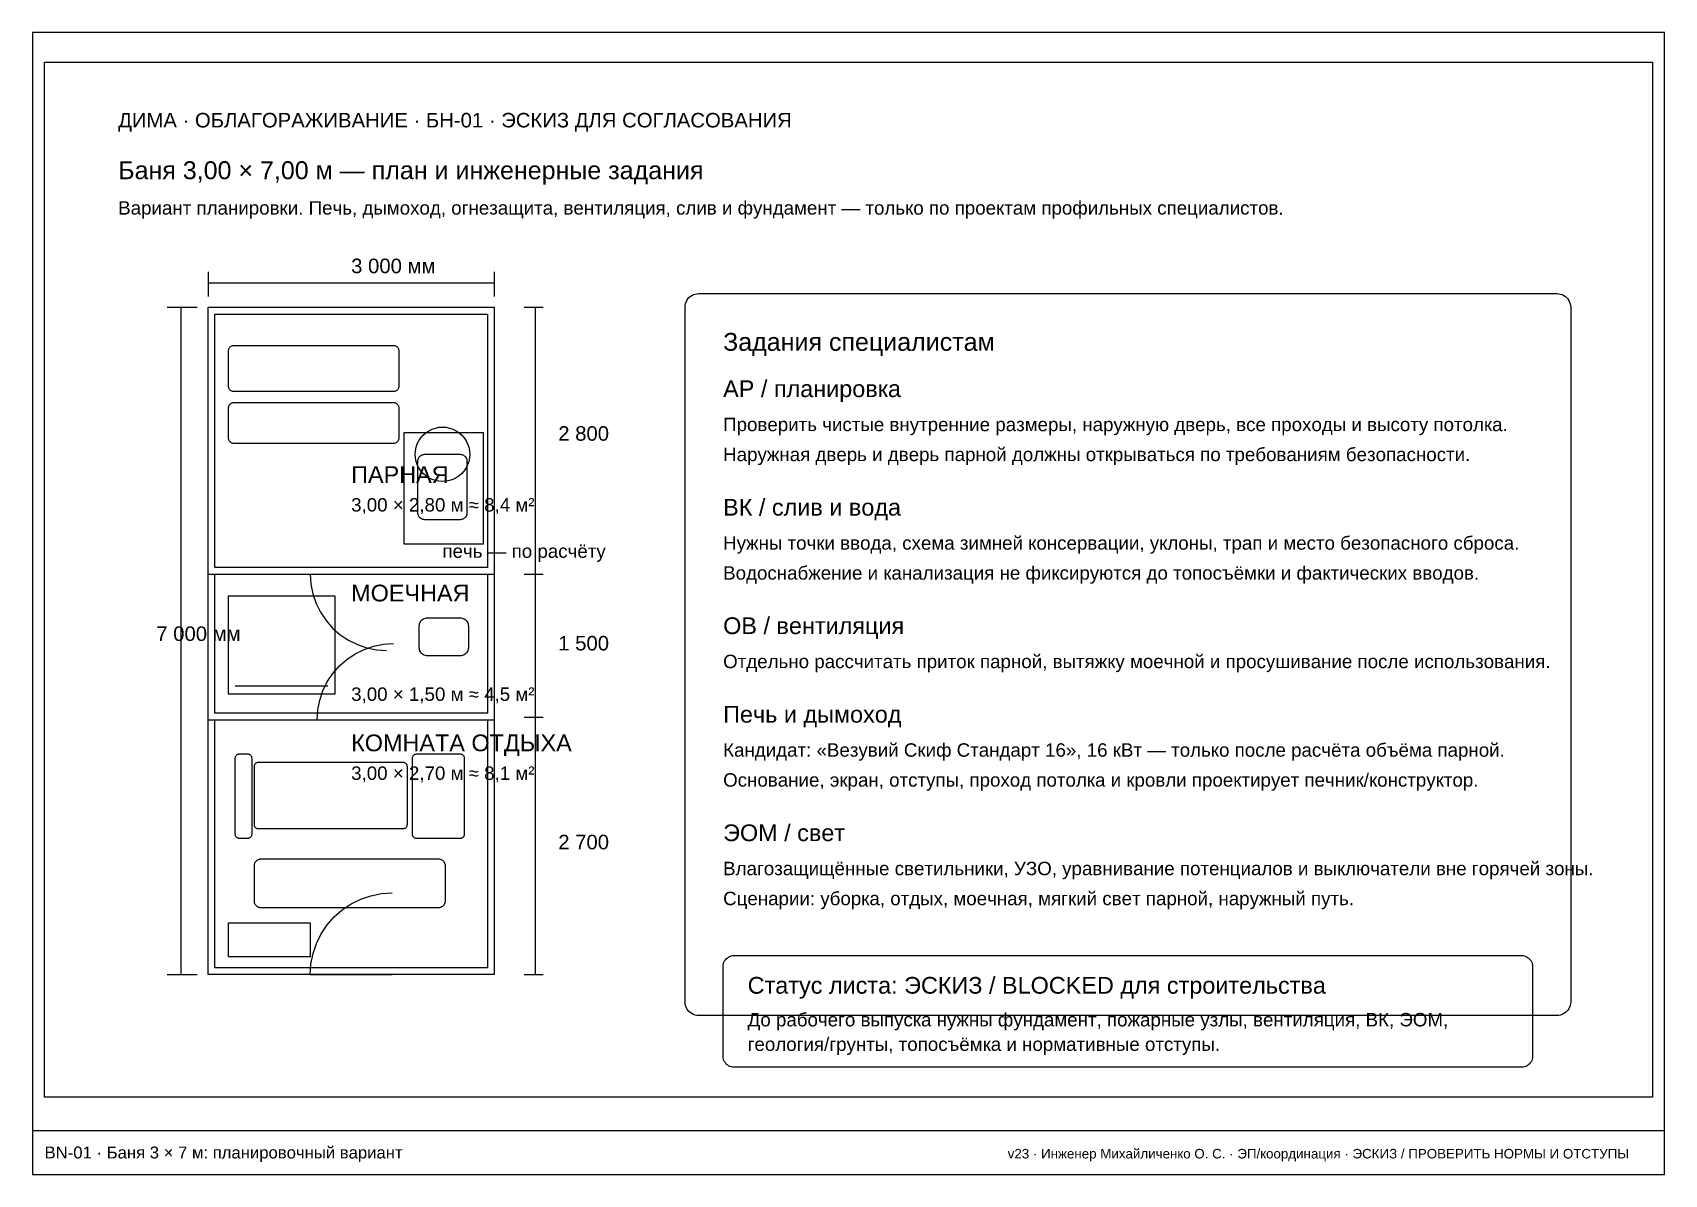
# Paper-space layout 'BN-01' of a CAD drawing. Header units: millimetres. Extents: x 5 to 415, y 5 to 292.
import ezdxf

# ---------------------------------------------------------------- set-up
doc = ezdxf.new("R2010")
doc.units = ezdxf.units.MM
for name, color, linetype in [('A-DIMS', 1, 'Continuous'), ('A-FRAME', 7, 'Continuous'), ('A-OBJECT', 8, 'Continuous'), ('A-TEXT', 7, 'Continuous'), ('A-WALL', 7, 'Continuous')]:
    doc.layers.add(name, color=color, linetype=linetype)
doc.styles.add('ARIAL', font='arial.ttf')

psp = doc.layouts.new('BN-01')

# ---------------------------------------------------------------- linework, layer by layer
at = {"layer": 'A-DIMS'}
for points in [[(49.08, 229.14), (120.98, 229.14)], [(42.24, 222.97), (42.24, 55.21)], [(131.25, 222.97), (131.25, 155.87)], [(131.25, 155.87), (131.25, 119.92)], [(131.25, 119.92), (131.25, 55.21)]]:
    psp.add_lwpolyline(points, dxfattribs=at)
at = {"layer": 'A-FRAME'}
psp.add_line((5, 16), (415, 16), dxfattribs=at)
psp.add_lwpolyline([(5, 5), (415, 5), (415, 292), (5, 292)], close=True, dxfattribs=at)
at = {"layer": 'A-OBJECT'}
for points in [[(8, 284.6), (412, 284.6), (412, 24.4), (8, 24.4), (8, 284.6)], [(172.34, 226.4), (388.03, 226.4), (388.48, 226.37), (388.92, 226.28), (389.34, 226.14), (389.75, 225.94), (390.12, 225.69), (390.45, 225.4), (390.75, 225.06), (391, 224.69), (391.2, 224.28), (391.34, 223.86), (391.43, 223.42), (391.46, 222.97), (391.46, 48.36), (391.43, 47.92), (391.34, 47.48), (391.2, 47.05), (391, 46.65), (390.75, 46.28), (390.45, 45.94), (390.12, 45.65), (389.75, 45.4), (389.34, 45.2), (388.92, 45.06), (388.48, 44.97), (388.03, 44.94), (172.34, 44.94), (171.89, 44.97), (171.45, 45.06), (171.03, 45.2), (170.63, 45.4), (170.25, 45.65), (169.92, 45.94), (169.62, 46.28), (169.37, 46.65), (169.18, 47.05), (169.03, 47.48), (168.94, 47.92), (168.92, 48.36), (168.92, 222.97), (168.94, 223.42), (169.03, 223.86), (169.18, 224.28), (169.37, 224.69), (169.62, 225.06), (169.92, 225.4), (170.25, 225.69), (170.63, 225.94), (171.03, 226.14), (171.45, 226.28), (171.89, 226.37), (172.34, 226.4), (172.34, 226.4)], [(50.8, 221.26), (119.27, 221.26), (119.27, 157.58), (50.8, 157.58), (50.8, 221.26)], [(55.59, 213.39), (95.65, 213.39), (95.83, 213.38), (96, 213.34), (96.17, 213.28), (96.33, 213.2), (96.48, 213.11), (96.62, 212.99), (96.73, 212.85), (96.83, 212.7), (96.91, 212.54), (96.97, 212.37), (97.01, 212.2), (97.02, 212.02), (97.02, 203.12), (97.01, 202.94), (96.97, 202.76), (96.91, 202.59), (96.83, 202.43), (96.73, 202.28), (96.62, 202.15), (96.48, 202.03), (96.33, 201.93), (96.17, 201.85), (96, 201.79), (95.83, 201.76), (95.65, 201.75), (55.59, 201.75), (55.41, 201.76), (55.24, 201.79), (55.07, 201.85), (54.91, 201.93), (54.76, 202.03), (54.62, 202.15), (54.5, 202.28), (54.4, 202.43), (54.32, 202.59), (54.27, 202.76), (54.23, 202.94), (54.22, 203.12), (54.22, 212.02), (54.23, 212.2), (54.27, 212.37), (54.32, 212.54), (54.4, 212.7), (54.5, 212.85), (54.62, 212.99), (54.76, 213.11), (54.91, 213.2), (55.07, 213.28), (55.24, 213.34), (55.41, 213.38), (55.59, 213.39), (55.59, 213.39)], [(55.59, 199.01), (95.65, 199.01), (95.83, 199), (96, 198.96), (96.17, 198.9), (96.33, 198.82), (96.48, 198.73), (96.62, 198.61), (96.73, 198.47), (96.83, 198.32), (96.91, 198.16), (96.97, 197.99), (97.01, 197.82), (97.02, 197.64), (97.02, 190.11), (97.01, 189.93), (96.97, 189.75), (96.91, 189.58), (96.83, 189.42), (96.73, 189.27), (96.62, 189.14), (96.48, 189.02), (96.33, 188.92), (96.17, 188.84), (96, 188.78), (95.83, 188.75), (95.65, 188.74), (55.59, 188.74), (55.41, 188.75), (55.24, 188.78), (55.07, 188.84), (54.91, 188.92), (54.76, 189.02), (54.62, 189.14), (54.5, 189.27), (54.4, 189.42), (54.32, 189.58), (54.27, 189.75), (54.23, 189.93), (54.22, 190.11), (54.22, 197.64), (54.23, 197.82), (54.27, 197.99), (54.32, 198.16), (54.4, 198.32), (54.5, 198.47), (54.62, 198.61), (54.76, 198.73), (54.91, 198.82), (55.07, 198.9), (55.24, 198.96), (55.41, 199), (55.59, 199.01), (55.59, 199.01)], [(114.82, 186), (114.76, 185.1), (114.59, 184.23), (114.3, 183.38), (113.9, 182.57), (113.41, 181.83), (112.81, 181.16), (112.14, 180.57), (111.4, 180.07), (110.59, 179.67), (109.75, 179.38), (108.87, 179.21), (107.97, 179.15), (107.08, 179.21), (106.2, 179.38), (105.35, 179.67), (104.55, 180.07), (103.8, 180.57), (103.13, 181.16), (102.54, 181.83), (102.04, 182.57), (101.65, 183.38), (101.36, 184.23), (101.18, 185.1), (101.13, 186), (101.18, 186.89), (101.36, 187.77), (101.65, 188.62), (102.04, 189.42), (102.54, 190.17), (103.13, 190.84), (103.8, 191.43), (104.55, 191.93), (105.35, 192.32), (106.2, 192.61), (107.08, 192.79), (107.97, 192.85), (108.87, 192.79), (109.75, 192.61), (110.59, 192.32), (111.4, 191.93), (112.14, 191.43), (112.81, 190.84), (113.41, 190.17), (113.9, 189.42), (114.3, 188.62), (114.59, 187.77), (114.76, 186.89), (114.82, 186), (114.82, 186)], [(103.52, 186), (112.42, 186), (112.65, 185.98), (112.87, 185.94), (113.08, 185.87), (113.28, 185.77), (113.47, 185.64), (113.63, 185.5), (113.78, 185.33), (113.91, 185.14), (114.01, 184.94), (114.08, 184.73), (114.12, 184.51), (114.14, 184.29), (114.14, 171.28), (114.12, 171.05), (114.08, 170.83), (114.01, 170.62), (113.91, 170.42), (113.78, 170.23), (113.63, 170.07), (113.47, 169.92), (113.28, 169.79), (113.08, 169.69), (112.87, 169.62), (112.65, 169.58), (112.42, 169.56), (103.52, 169.56), (103.3, 169.58), (103.08, 169.62), (102.87, 169.69), (102.67, 169.79), (102.48, 169.92), (102.31, 170.07), (102.16, 170.23), (102.04, 170.42), (101.94, 170.62), (101.87, 170.83), (101.82, 171.05), (101.81, 171.28), (101.81, 184.29), (101.82, 184.51), (101.87, 184.73), (101.94, 184.94), (102.04, 185.14), (102.16, 185.33), (102.31, 185.5), (102.48, 185.64), (102.67, 185.77), (102.87, 185.87), (103.08, 185.94), (103.3, 185.98), (103.52, 186), (103.52, 186)], [(50.8, 155.87), (119.27, 155.87), (119.27, 120.95), (50.8, 120.95), (50.8, 155.87)], [(54.22, 150.39), (80.93, 150.39), (80.93, 125.74), (54.22, 125.74), (54.22, 150.39)], [(104.21, 144.91), (112.42, 144.91), (112.69, 144.9), (112.96, 144.84), (113.21, 144.76), (113.45, 144.64), (113.67, 144.49), (113.88, 144.31), (114.05, 144.11), (114.2, 143.89), (114.32, 143.65), (114.41, 143.39), (114.46, 143.13), (114.48, 142.86), (114.48, 137.38), (114.46, 137.11), (114.41, 136.85), (114.32, 136.6), (114.2, 136.35), (114.05, 136.13), (113.88, 135.93), (113.67, 135.75), (113.45, 135.6), (113.21, 135.48), (112.96, 135.4), (112.69, 135.34), (112.42, 135.33), (104.21, 135.33), (103.94, 135.34), (103.68, 135.4), (103.42, 135.48), (103.18, 135.6), (102.96, 135.75), (102.75, 135.93), (102.58, 136.13), (102.43, 136.35), (102.31, 136.6), (102.22, 136.85), (102.17, 137.11), (102.15, 137.38), (102.15, 142.86), (102.17, 143.13), (102.22, 143.39), (102.31, 143.65), (102.43, 143.89), (102.58, 144.11), (102.75, 144.31), (102.96, 144.49), (103.18, 144.64), (103.42, 144.76), (103.68, 144.84), (103.94, 144.9), (104.21, 144.91), (104.21, 144.91)], [(50.8, 119.24), (119.27, 119.24), (119.27, 56.92), (50.8, 56.92), (50.8, 119.24)], [(56.96, 110.68), (59.01, 110.68), (59.15, 110.67), (59.28, 110.64), (59.41, 110.6), (59.53, 110.54), (59.64, 110.46), (59.74, 110.38), (59.83, 110.27), (59.9, 110.16), (59.96, 110.04), (60.01, 109.91), (60.03, 109.78), (60.04, 109.65), (60.04, 90.48), (60.03, 90.34), (60.01, 90.21), (59.96, 90.08), (59.9, 89.96), (59.83, 89.85), (59.74, 89.75), (59.64, 89.66), (59.53, 89.59), (59.41, 89.53), (59.28, 89.48), (59.15, 89.46), (59.01, 89.45), (56.96, 89.45), (56.83, 89.46), (56.69, 89.48), (56.57, 89.53), (56.45, 89.59), (56.33, 89.66), (56.23, 89.75), (56.14, 89.85), (56.07, 89.96), (56.01, 90.08), (55.97, 90.21), (55.94, 90.34), (55.93, 90.48), (55.93, 109.65), (55.94, 109.78), (55.97, 109.91), (56.01, 110.04), (56.07, 110.16), (56.14, 110.27), (56.23, 110.38), (56.33, 110.46), (56.45, 110.54), (56.57, 110.6), (56.69, 110.64), (56.83, 110.67), (56.96, 110.68), (56.96, 110.68)], [(61.75, 108.62), (98.04, 108.62), (98.18, 108.61), (98.31, 108.59), (98.44, 108.54), (98.56, 108.48), (98.67, 108.41), (98.77, 108.32), (98.86, 108.22), (98.93, 108.11), (98.99, 107.99), (99.04, 107.86), (99.06, 107.73), (99.07, 107.59), (99.07, 92.87), (99.06, 92.74), (99.04, 92.61), (98.99, 92.48), (98.93, 92.36), (98.86, 92.25), (98.77, 92.15), (98.67, 92.06), (98.56, 91.98), (98.44, 91.92), (98.31, 91.88), (98.18, 91.85), (98.04, 91.85), (61.75, 91.85), (61.62, 91.85), (61.49, 91.88), (61.36, 91.92), (61.24, 91.98), (61.13, 92.06), (61.03, 92.15), (60.94, 92.25), (60.86, 92.36), (60.8, 92.48), (60.76, 92.61), (60.73, 92.74), (60.73, 92.87), (60.73, 107.59), (60.73, 107.73), (60.76, 107.86), (60.8, 107.99), (60.86, 108.11), (60.94, 108.22), (61.03, 108.32), (61.13, 108.41), (61.24, 108.48), (61.36, 108.54), (61.49, 108.59), (61.62, 108.61), (61.75, 108.62), (61.75, 108.62)], [(101.47, 110.68), (112.42, 110.68), (112.56, 110.67), (112.69, 110.64), (112.82, 110.6), (112.94, 110.54), (113.05, 110.46), (113.15, 110.38), (113.24, 110.27), (113.31, 110.16), (113.37, 110.04), (113.42, 109.91), (113.44, 109.78), (113.45, 109.65), (113.45, 90.48), (113.44, 90.34), (113.42, 90.21), (113.37, 90.08), (113.31, 89.96), (113.24, 89.85), (113.15, 89.75), (113.05, 89.66), (112.94, 89.59), (112.82, 89.53), (112.69, 89.48), (112.56, 89.46), (112.42, 89.45), (101.47, 89.45), (101.33, 89.46), (101.2, 89.48), (101.07, 89.53), (100.95, 89.59), (100.84, 89.66), (100.74, 89.75), (100.65, 89.85), (100.58, 89.96), (100.52, 90.08), (100.48, 90.21), (100.45, 90.34), (100.44, 90.48), (100.44, 109.65), (100.45, 109.78), (100.48, 109.91), (100.52, 110.04), (100.58, 110.16), (100.65, 110.27), (100.74, 110.38), (100.84, 110.46), (100.95, 110.54), (101.07, 110.6), (101.2, 110.64), (101.33, 110.67), (101.47, 110.68), (101.47, 110.68)], [(62.44, 84.31), (106.95, 84.31), (107.17, 84.3), (107.39, 84.26), (107.6, 84.18), (107.8, 84.08), (107.99, 83.96), (108.16, 83.81), (108.3, 83.64), (108.43, 83.46), (108.53, 83.26), (108.6, 83.04), (108.64, 82.83), (108.66, 82.6), (108.66, 73.7), (108.64, 73.48), (108.6, 73.26), (108.53, 73.04), (108.43, 72.84), (108.3, 72.66), (108.16, 72.49), (107.99, 72.34), (107.8, 72.22), (107.6, 72.12), (107.39, 72.05), (107.17, 72), (106.95, 71.99), (62.44, 71.99), (62.21, 72), (61.99, 72.05), (61.78, 72.12), (61.58, 72.22), (61.4, 72.34), (61.23, 72.49), (61.08, 72.66), (60.95, 72.84), (60.86, 73.04), (60.78, 73.26), (60.74, 73.48), (60.73, 73.7), (60.73, 82.6), (60.74, 82.83), (60.78, 83.04), (60.86, 83.26), (60.95, 83.46), (61.08, 83.64), (61.23, 83.81), (61.4, 83.96), (61.58, 84.08), (61.78, 84.18), (61.99, 84.26), (62.21, 84.3), (62.44, 84.31), (62.44, 84.31)], [(54.22, 68.22), (74.76, 68.22), (74.76, 59.66), (54.22, 59.66), (54.22, 68.22)], [(181.24, 60.01), (379.13, 60.01), (379.49, 59.98), (379.84, 59.91), (380.18, 59.8), (380.5, 59.64), (380.8, 59.44), (381.07, 59.2), (381.31, 58.93), (381.5, 58.64), (381.66, 58.31), (381.78, 57.98), (381.85, 57.62), (381.87, 57.27), (381.87, 34.67), (381.85, 34.31), (381.78, 33.96), (381.66, 33.62), (381.5, 33.3), (381.31, 33), (381.07, 32.73), (380.8, 32.5), (380.5, 32.3), (380.18, 32.14), (379.84, 32.02), (379.49, 31.95), (379.13, 31.93), (181.24, 31.93), (180.88, 31.95), (180.53, 32.02), (180.19, 32.14), (179.87, 32.3), (179.57, 32.5), (179.3, 32.73), (179.07, 33), (178.87, 33.3), (178.71, 33.62), (178.6, 33.96), (178.53, 34.31), (178.5, 34.67), (178.5, 57.27), (178.53, 57.62), (178.6, 57.98), (178.71, 58.31), (178.87, 58.64), (179.07, 58.93), (179.3, 59.2), (179.57, 59.44), (179.87, 59.64), (180.19, 59.8), (180.53, 59.91), (180.88, 59.98), (181.24, 60.01), (181.24, 60.01)]]:
    psp.add_lwpolyline(points, close=True, dxfattribs=at)
for points in [[(49.08, 231.88), (49.08, 225.71)], [(120.98, 231.88), (120.98, 225.71)], [(38.81, 222.97), (46.35, 222.97)], [(128.52, 222.97), (133.31, 222.97)], [(49.08, 155.87), (120.98, 155.87)], [(128.52, 155.87), (133.31, 155.87)], [(128.52, 155.87), (133.31, 155.87)], [(55.93, 127.79), (79.21, 127.79)], [(49.08, 119.24), (120.98, 119.24)], [(128.52, 119.92), (133.31, 119.92)], [(128.52, 119.92), (133.31, 119.92)], [(38.81, 55.21), (46.35, 55.21)], [(128.52, 55.21), (133.31, 55.21)]]:
    psp.add_lwpolyline(points, dxfattribs=at)
at = {"layer": 'A-WALL'}
for points in [[(49.08, 222.97), (120.98, 222.97), (120.98, 55.21), (49.08, 55.21), (49.08, 222.97)], [(98.39, 191.48), (118.24, 191.48), (118.24, 163.4), (98.39, 163.4), (98.39, 191.48)]]:
    psp.add_lwpolyline(points, close=True, dxfattribs=at)
for points in [[(74.76, 155.87), (93.94, 155.87)], [(74.76, 155.87), (74.93, 153.37), (75.42, 150.91), (76.22, 148.53), (77.33, 146.28), (78.72, 144.2), (80.38, 142.31), (82.26, 140.66), (84.35, 139.27), (86.6, 138.16), (88.97, 137.35), (91.43, 136.86), (93.94, 136.7)], [(76.47, 119.24), (76.64, 121.74), (77.13, 124.2), (77.93, 126.57), (79.04, 128.82), (80.44, 130.91), (82.09, 132.79), (83.98, 134.45), (86.06, 135.84), (88.31, 136.95), (90.69, 137.76), (93.14, 138.24), (95.65, 138.41)], [(76.47, 119.24), (95.65, 119.24)], [(74.76, 55.21), (74.94, 57.89), (75.46, 60.53), (76.33, 63.07), (77.51, 65.48), (79.01, 67.72), (80.78, 69.74), (82.8, 71.51), (85.03, 73), (87.44, 74.19), (89.99, 75.05), (92.62, 75.58), (95.31, 75.75)], [(74.76, 55.21), (95.31, 55.21)]]:
    psp.add_lwpolyline(points, dxfattribs=at)

# ---------------------------------------------------------------- texts
at = {"layer": 'A-DIMS', "style": 'ARIAL'}
psp.add_text('v23 · Инженер Михайличенко О. С. · ЭП/координация · ЭСКИЗ / ПРОВЕРИТЬ НОРМЫ И ОТСТУПЫ', height=2.4, dxfattribs=at).set_placement((250, 9))
at = {"layer": 'A-TEXT', "style": 'ARIAL'}
for s, height, p in [('ДИМА · ОБЛАГОРАЖИВАНИЕ · БН-01 · ЭСКИЗ ДЛЯ СОГЛАСОВАНИЯ', 3.6497, (26.49, 268.17)), ('Баня 3,00 × 7,00 м — план и инженерные задания', 4.5, (26.49, 255.16)), ('Вариант планировки. Печь, дымоход, огнезащита, вентиляция, слив и фундамент — только по проектам профильных специалистов.', 3.36895, (26.49, 246.26)), ('3 000 мм', 3.65, (85.03, 231.53)), ('Задания специалистам', 4.5, (178.5, 212.02)), ('АР / планировка', 4.2112, (178.5, 200.38)), ('2 800', 3.65, (137.07, 189.42)), ('Проверить чистые внутренние размеры, наружную дверь, все проходы и высоту потолка.', 3.3689, (178.5, 191.82)), ('Наружная дверь и дверь парной должны открываться по требованиям безопасности.', 3.3689, (178.5, 184.29)), ('ПАРНАЯ', 4.211, (85.03, 178.81)), ('3,00 × 2,80 м ≈ 8,4 м²', 3.3689, (85.03, 171.62)), ('ВК / слив и вода', 4.2112, (178.5, 170.59)), ('Нужны точки ввода, схема зимней консервации, уклоны, трап и место безопасного сброса.', 3.3689, (178.5, 162.03)), ('печь — по расчёту', 3.3689, (107.97, 159.98)), ('Водоснабжение и канализация не фиксируются до топосъёмки и фактических вводов.', 3.3689, (178.5, 154.5)), ('МОЕЧНАЯ', 4.211, (85.03, 149.02)), ('ОВ / вентиляция', 4.2112, (178.5, 140.81)), ('7 000 мм', 3.65, (36.07, 139.09)), ('1 500', 3.65, (137.07, 136.7)), ('Отдельно рассчитать приток парной, вытяжку моечной и просушивание после использования.', 3.3689, (178.5, 132.25)), ('3,00 × 1,50 м ≈ 4,5 м²', 3.3689, (85.03, 124.03)), ('Печь и дымоход', 4.2112, (178.5, 118.55)), ('КОМНАТА ОТДЫХА', 4.2112, (85.03, 111.36)), ('Кандидат: «Везувий Скиф Стандарт 16», 16 кВт — только после расчёта объёма парной.', 3.3689, (178.5, 109.99)), ('3,00 × 2,70 м ≈ 8,1 м²', 3.3689, (85.03, 104.17)), ('Основание, экран, отступы, проход потолка и кровли проектирует печник/конструктор.', 3.3689, (178.5, 102.46)), ('2 700', 3.65, (137.07, 86.71)), ('ЭОМ / свет', 4.211, (178.5, 88.76)), ('Влагозащищённые светильники, УЗО, уравнивание потенциалов и выключатели вне горячей зоны.', 3.3689, (178.5, 80.21)), ('Сценарии: уборка, отдых, моечная, мягкий свет парной, наружный путь.', 3.3689, (178.5, 72.67)), ('Статус листа: ЭСКИЗ / BLOCKED для строительства', 4.2112, (184.66, 50.42)), ('До рабочего выпуска нужны фундамент, пожарные узлы, вентиляция, ВК, ЭОМ,', 3.3689, (184.66, 42.2)), ('геология/грунты, топосъёмка и нормативные отступы.', 3.3689, (184.66, 36.04)), ('BN-01 · Баня 3 × 7 м: планировочный вариант', 3, (8, 9))]:
    psp.add_text(s, height=height, dxfattribs=at).set_placement(p)

doc.saveas('drawing.dxf')
